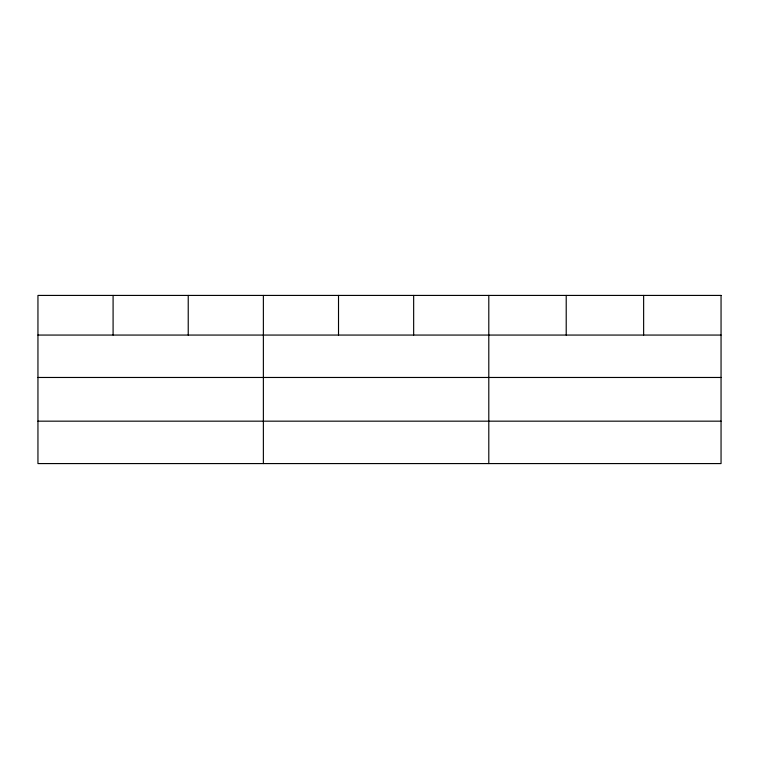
<?xml version="1.0" encoding="UTF-8"?>
<svg xmlns="http://www.w3.org/2000/svg" width="759" height="759" viewBox="0 0 759 759"><rect width="100%" height="100%" fill="white"/><g stroke="black" fill="none" stroke-linecap="round" stroke-linejoin="round"><path stroke-width="1.14" d="M37.95 335.061L721.05 335.061M37.95 377.47L721.05 377.47M37.95 421.169L721.05 421.169M643.632 295.422L643.632 335.061M566.214 295.422L566.214 335.061M488.796 295.422L488.796 463.578M413.655 295.422L413.655 335.061M338.514 295.422L338.514 335.061M263.373 295.422L263.373 463.578M188.232 295.422L188.232 335.061M113.091 295.422L113.091 335.061M721.05 295.422L37.95 295.422L37.95 463.578L721.05 463.578L721.05 295.422"/></g></svg>
